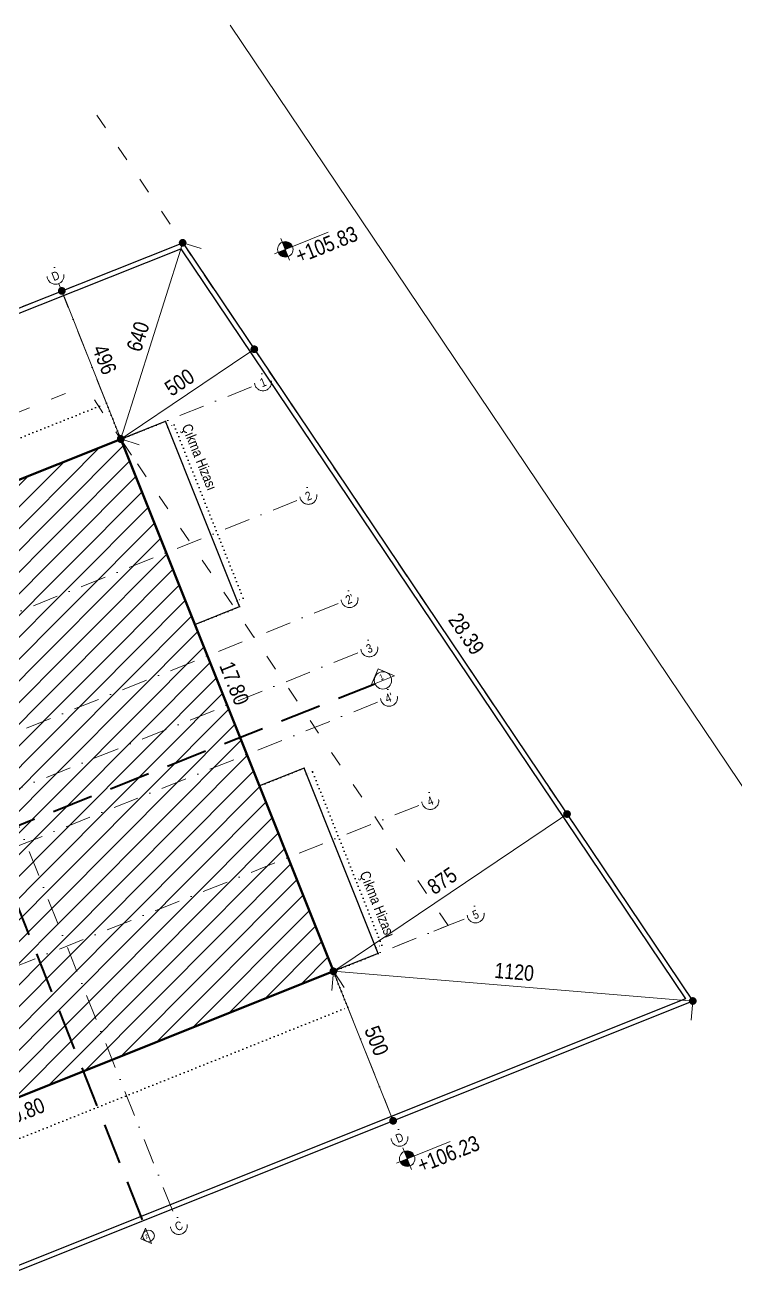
# Model space of a CAD drawing. Header units: millimetres. Extents: x 1852829 to 1882754, y -270850 to -231658.
# Drawn here: x 1865410 to 1865961, y -234300 to -233321 of the extents above; entities that cross this region are included whole.
import ezdxf
from ezdxf.enums import TextEntityAlignment as Align

# ---------------------------------------------------------------- set-up
doc = ezdxf.new("R2010")
doc.units = ezdxf.units.MM
for name, pattern in [('ACAD_ISO03W100', [30, 12, -18]), ('aks line', [0.4001, 0.2, -0.1, 0.0001, -0.1]), ('izdüşüm arka', [3.175, 0, -3.175]), ('izdüşüm ön', [9.525, 6.35, -3.175])]:
    doc.linetypes.add(name, pattern=pattern)
for name, color, linetype, lineweight in [('a_aks_line', 251, 'aks line', 13), ('a_ba', 6, 'Continuous', 50), ('a_duvar', 251, 'Continuous', 35), ('a_görünüş', 32, 'Continuous', 25), ('a_görünüş_ince', 8, 'Continuous', 20), ('a_izdüşüm_arka', 251, 'izdüşüm arka', 30), ('a_kesit_line', 7, 'izdüşüm ön', 40), ('a_not_kot', 251, 'Continuous', 13), ('a_not_malzeme_text', 252, 'Continuous', 5), ('a_not_misc', 144, 'Continuous', 5), ('a_not_text', 7, 'Continuous', 13), ('a_sınır_parsel', 1, 'Continuous', 20), ('a_sınır_yapı yaklaşma', 252, 'ACAD_ISO03W100', 13), ('a_ölçü_dış', 2, 'Continuous', 13)]:
    doc.layers.add(name, color=color, linetype=linetype, lineweight=lineweight)
doc.styles.add('arial_1_18', font='ARIALN.TTF', dxfattribs={"height": 0.2})
doc.styles.get("Standard").update_dxf_attribs({"font": 'ARIALN.TTF'})
doc.dimstyles.new('200 vaz', dxfattribs={"dimtxt": 12, "dimasz": 6, "dimexe": 15, "dimexo": 0, "dimgap": 5, "dimtad": 1, "dimdec": 0, "dimlfac": 4, "dimzin": 12, "dimdsep": 46, "dimtxsty": 'Standard', "dimblk": 'DOT', "dimcen": 1, "dimadec": 1, "dimazin": 0, "dimtfac": 1, "dimtdec": 0, "dimtix": 1, "dimtofl": 0, "dimtmove": 2, "dimatfit": 0, "dimldrblk": 'DOT', "dimfxl": 15, "dimfxlon": 1, "dimtolj": 1, "dimtzin": 0, "dimarcsym": 0})

# ---------------------------------------------------------------- blocks, each defined once
blk = doc.blocks.new('_DOT')
at = {"color": 0, "linetype": 'ByBlock'}
blk.add_line((-0.5, 0), (-1, 0), dxfattribs=at)
at = {"color": 0, "linetype": 'ByBlock', "const_width": 0.5}
blk.add_lwpolyline([(-0.25, 0, 1), (0.25, 0, 1)], format="xyb", close=True, dxfattribs=at)
blk = doc.blocks.new('*D53')
at = {"layer": 'a_ölçü_dış', "color": 0, "lineweight": -2, "transparency": 16777216}
for p, q in [((1669.91, 1555.6), (1714.42, 1696.43)), ((1716.23, 1702.15), (1730.53, 1697.63)), ((1668.1, 1549.88), (1682.4, 1545.36))]:
    blk.add_line(p, q, dxfattribs=at)
at = {"layer": 'Defpoints', "color": 0, "transparency": 16777216}
for p in [(1716.23, 1702.15), (1716.23, 1702.15), (1668.1, 1549.88)]:
    blk.add_point(p, dxfattribs=at)
at = {"layer": 'a_ölçü_dış', "color": 0, "lineweight": -2, "transparency": 16777216, "xscale": 6, "yscale": 6, "zscale": 6}
for p, rotation in [((1716.23, 1702.15), 72.45832050153344), ((1668.1, 1549.88), 252.4583205015334)]:
    blk.add_blockref('_DOT', p, dxfattribs=dict(at, rotation=rotation))
at = {"layer": 'a_ölçü_dış', "color": 0, "transparency": 16777216, "insert": (1681.55, 1629.37), "char_height": 12, "attachment_point": 5, "rotation": 72.45832}
blk.add_mtext('\\A1;640', dxfattribs=at)
blk = doc.blocks.new('*D54')
at = {"layer": 'a_ölçü_dış', "color": 0, "lineweight": -2, "transparency": 16777216}
for p, q in [((1771.88, 1619.47), (1780.25, 1607.03)), ((1673.15, 1553.03), (1766.9, 1616.12)), ((1668.18, 1549.68), (1676.55, 1537.23))]:
    blk.add_line(p, q, dxfattribs=at)
at = {"layer": 'Defpoints', "color": 0, "transparency": 16777216}
for p in [(1771.88, 1619.47), (1771.88, 1619.47), (1668.18, 1549.68)]:
    blk.add_point(p, dxfattribs=at)
at = {"layer": 'a_ölçü_dış', "color": 0, "lineweight": -2, "transparency": 16777216, "xscale": 6, "yscale": 6, "zscale": 6}
for p, rotation in [((1771.88, 1619.47), 33.94197699863963), ((1668.18, 1549.68), 213.9419769986396)]:
    blk.add_blockref('_DOT', p, dxfattribs=dict(at, rotation=rotation))
at = {"layer": 'a_ölçü_dış', "color": 0, "transparency": 16777216, "insert": (1713.81, 1593.8), "char_height": 12, "attachment_point": 5, "rotation": 33.94198}
blk.add_mtext('\\A1;500', dxfattribs=at)
blk = doc.blocks.new('*D55')
at = {"layer": 'a_ölçü_dış', "color": 0, "lineweight": -2, "transparency": 16777216}
for p, q in [((1622.37, 1664.8), (1636.31, 1670.35)), ((1665.88, 1555.46), (1624.59, 1659.23)), ((1668.1, 1549.88), (1682.04, 1555.43))]:
    blk.add_line(p, q, dxfattribs=at)
at = {"layer": 'Defpoints', "color": 0, "transparency": 16777216}
for p in [(1622.37, 1664.8), (1622.37, 1664.8), (1668.1, 1549.88)]:
    blk.add_point(p, dxfattribs=at)
at = {"layer": 'a_ölçü_dış', "color": 0, "lineweight": -2, "transparency": 16777216, "xscale": 6, "yscale": 6, "zscale": 6}
for p, rotation in [((1622.37, 1664.8), 111.6986979113479), ((1668.1, 1549.88), 291.6986979113479)]:
    blk.add_blockref('_DOT', p, dxfattribs=dict(at, rotation=rotation))
at = {"layer": 'a_ölçü_dış', "color": 0, "transparency": 16777216, "insert": (1655.57, 1611.46), "char_height": 12, "attachment_point": 5, "rotation": 291.6987}
blk.add_mtext('\\A1;496', dxfattribs=at)
blk = doc.blocks.new('*D57')
at = {"layer": 'a_ölçü_dış', "color": 0, "lineweight": -2, "transparency": 16777216}
for p, q in [((1838.29, 1139.8), (2009.79, 1255.23)), ((2014.77, 1258.58), (2023.14, 1246.13)), ((1833.31, 1136.45), (1841.69, 1124.01))]:
    blk.add_line(p, q, dxfattribs=at)
at = {"layer": 'Defpoints', "color": 0, "transparency": 16777216}
for p in [(2014.77, 1258.58), (2014.77, 1258.58), (1833.31, 1136.45)]:
    blk.add_point(p, dxfattribs=at)
at = {"layer": 'a_ölçü_dış', "color": 0, "lineweight": -2, "transparency": 16777216, "xscale": 6, "yscale": 6, "zscale": 6}
for p, rotation in [((2014.77, 1258.58), 33.94197699864394), ((1833.31, 1136.45), 213.941976998644)]:
    blk.add_blockref('_DOT', p, dxfattribs=dict(at, rotation=rotation))
at = {"layer": 'a_ölçü_dış', "color": 0, "transparency": 16777216, "insert": (1917.83, 1206.75), "char_height": 12, "attachment_point": 5, "rotation": 33.94198}
blk.add_mtext('\\A1;875', dxfattribs=at)
blk = doc.blocks.new('*D58')
at = {"layer": 'a_ölçü_dış', "color": 0, "lineweight": -2, "transparency": 16777216}
for p, q in [((1833.31, 1136.47), (1819.38, 1130.9)), ((1835.54, 1130.89), (1877.47, 1025.95)), ((1879.7, 1020.38), (1865.77, 1014.81))]:
    blk.add_line(p, q, dxfattribs=at)
at = {"layer": 'Defpoints', "color": 0, "transparency": 16777216}
for p in [(1833.31, 1136.47), (1879.7, 1020.38), (1879.7, 1020.38)]:
    blk.add_point(p, dxfattribs=at)
at = {"layer": 'a_ölçü_dış', "color": 0, "lineweight": -2, "transparency": 16777216, "xscale": 6, "yscale": 6, "zscale": 6}
for p, rotation in [((1833.31, 1136.47), 111.7823687625539), ((1879.7, 1020.38), 291.7823687625539)]:
    blk.add_blockref('_DOT', p, dxfattribs=dict(at, rotation=rotation))
at = {"layer": 'a_ölçü_dış', "color": 0, "transparency": 16777216, "insert": (1866.84, 1082.55), "char_height": 12, "attachment_point": 5, "rotation": 291.78237}
blk.add_mtext('\\A1;500', dxfattribs=at)
blk = doc.blocks.new('*D59')
at = {"layer": 'a_ölçü_dış', "color": 0, "lineweight": -2, "transparency": 16777216}
for p, q in [((1833.29, 1136.46), (1832.06, 1121.51)), ((1839.27, 1135.96), (2106.5, 1113.89)), ((2112.48, 1113.4), (2111.25, 1098.45))]:
    blk.add_line(p, q, dxfattribs=at)
at = {"layer": 'Defpoints', "color": 0, "transparency": 16777216}
for p in [(1833.29, 1136.46), (2112.48, 1113.4), (2112.48, 1113.4)]:
    blk.add_point(p, dxfattribs=at)
at = {"layer": 'a_ölçü_dış', "color": 0, "lineweight": -2, "transparency": 16777216, "xscale": 6, "yscale": 6, "zscale": 6}
for p, rotation in [((1833.29, 1136.46), 175.2785413921815), ((2112.48, 1113.4), 355.2785413921815)]:
    blk.add_blockref('_DOT', p, dxfattribs=dict(at, rotation=rotation))
at = {"layer": 'a_ölçü_dış', "color": 0, "transparency": 16777216, "insert": (1973.8, 1136.02), "char_height": 12, "attachment_point": 5, "rotation": 355.27854}
blk.add_mtext('\\A1;1120', dxfattribs=at)
blk = doc.blocks.new('sembol_kot')
at = {"layer": 'a_not_kot'}
for points in [[(0, 10), (0, 0), (10, 0, 0.414214)], [(0, 0), (-10, 0, 0.414214), (0, -10)]]:
    blk.add_hatch(color=256, dxfattribs=at).paths.add_polyline_path(points)
for p, q in [((0, 15), (0, -15)), ((-15, 0), (60, 0))]:
    blk.add_line(p, q, dxfattribs=at)
blk.add_circle((0, 0), 10, dxfattribs=at)
blk = doc.blocks.new('vaziyet')
at = {"layer": 'a_görünüş_ince'}
h = blk.add_hatch(dxfattribs=at)
h.set_pattern_fill('ANSI31', color=256, scale=3.75, angle=0.10864)
h.set_pattern_definition([(45.108636, (-470433.299, 65964.78), (-8.43493783, 8.40301213), [])])
edge = h.paths.add_edge_path()
edge.add_line((1833.31, 1136.46), (1668.14, 1549.8))
edge.add_line((1668.14, 1549.8), (1446.43, 1461.2))
edge.add_line((1446.43, 1461.2), (1446.48, 1461.08))
edge.add_line((1446.48, 1461.08), (1411.66, 1447.17))
edge.add_line((1411.66, 1447.17), (1411.57, 1447.37))
edge.add_line((1411.57, 1447.37), (1185.23, 1356.92))
edge.add_line((1185.23, 1356.92), (1350.44, 943.5))
edge.add_line((1350.45, 943.49), (1833.3, 1136.45))
at = {"layer": 'a_aks_line', "ltscale": 100}
for p, q in [((1619.92, 1670.39), (1882.49, 1013.42)), ((1448.14, 1601.73), (1710.7, 944.76)), ((1080.94, 1314.99), (1772.53, 1591.38)), ((1116.2, 1226.77), (1807.78, 1503.17)), ((1148.21, 1146.68), (1839.79, 1423.08)), ((1163.52, 1108.38), (1855.1, 1384.77)), ((1178.83, 1070.07), (1870.41, 1346.47)), ((1210.83, 989.98), (1902.42, 1266.38)), ((1246.09, 901.77), (1937.67, 1178.16))]:
    blk.add_line(p, q, dxfattribs=at)
for centre in [(1617.49, 1676.48), (1778.62, 1593.82), (1813.88, 1505.6), (1845.89, 1425.51), (1861.2, 1387.21), (1876.5, 1348.9), (1908.55, 1268.71), (1943.77, 1180.6), (1884.66, 1007.22), (1713.22, 938.72)]:
    blk.add_circle(centre, 6.56, dxfattribs=at)
at = {"layer": 'a_ba'}
for p, q in [((1668.18, 1549.68), (1446.48, 1461.08)), ((1833.31, 1136.45), (1668.18, 1549.68)), ((1350.45, 943.49), (1833.3, 1136.45))]:
    blk.add_line(p, q, dxfattribs=at)
at = {"layer": 'a_görünüş'}
for p, q in [((1668.18, 1549.68), (1702.9, 1563.55)), ((1760.42, 1419.62), (1702.9, 1563.55)), ((1725.7, 1405.75), (1760.42, 1419.62)), ((1810.51, 1294.26), (1775.8, 1280.39)), ((1868.03, 1150.33), (1810.51, 1294.26)), ((1868.03, 1150.33), (1833.3, 1136.45))]:
    blk.add_line(p, q, dxfattribs=at)
for points in [[(550, 489.01), (-92.77, 232.15), (-136.52, 964.9), (1716.23, 1702.15), (2112.48, 1113.4), (1362.11, 813.54)], [(548.61, 492.49), (-89.34, 237.56), (-132.62, 962.42), (1714.81, 1697.55), (2106.78, 1115.16), (1360.72, 817.02)]]:
    blk.add_lwpolyline(points, dxfattribs=at)
at = {"layer": 'a_görünüş_ince'}
blk.add_line((1753.2, 1871.09), (2791.1, 328.98), dxfattribs=at)
at = {"layer": 'a_izdüşüm_arka'}
for points in [[(1242.78, 1212.83), (1208.07, 1198.97), (1206.68, 1202.45), (1206.21, 1203.61), (1201.47, 1201.71), (1147.68, 1336.37), (1152.42, 1338.26), (1150.57, 1342.91), (1185.28, 1356.77), (1174.15, 1384.63), (1657.05, 1577.54), (1668.18, 1549.68), (1702.9, 1563.55), (1704.75, 1558.9), (1709.5, 1560.8), (1763.29, 1426.15), (1758.54, 1424.25), (1760.4, 1419.61), (1725.68, 1405.74)], [(1292.9, 1087.43), (1258.19, 1073.56), (1260.04, 1068.91), (1255.3, 1067.02), (1309.1, 932.37), (1313.85, 934.27), (1315.71, 929.62), (1350.42, 943.5), (1361.55, 915.64), (1844.43, 1108.6), (1833.29, 1136.46), (1868.01, 1150.33), (1866.15, 1154.97), (1870.9, 1156.87), (1817.09, 1291.52), (1812.35, 1289.62), (1810.49, 1294.26), (1775.78, 1280.39)]]:
    blk.add_lwpolyline(points, dxfattribs=at)
at = {"layer": 'a_kesit_line', "ltscale": 5}
for p, q in [((1426.76, 1592.66), (1688.08, 935.19)), ((1173.36, 1084.72), (1865.47, 1359.81))]:
    blk.add_line(p, q, dxfattribs=at)
at = {"layer": 'a_not_misc'}
for p, q in [((1862.73, 1358.72), (1868.16, 1371.32)), ((1862.73, 1358.72), (1880.75, 1365.89)), ((1880.75, 1365.89), (1868.16, 1371.32)), ((1687.35, 937.01), (1683.73, 928.62)), ((1692.12, 925), (1687.35, 937.01)), ((1692.12, 925), (1683.73, 928.62))]:
    blk.add_line(p, q, dxfattribs=at)
for centre, radius in [((1871.74, 1362.31), 6.75), ((1689.74, 931.01), 4.5)]:
    blk.add_circle(centre, radius, dxfattribs=at)
at = {"layer": 'a_sınır_parsel', "linetype": 'ACAD_ISO03W100'}
blk.add_line((1649.5, 1801.29), (1716.23, 1702.15), dxfattribs=at)
at = {"layer": 'a_sınır_parsel', "linetype": 'ACAD_ISO03W100', "flags": 128}
for points in [[(-136.52, 964.9), (1716.23, 1702.15)], [(1716.23, 1702.15), (2112.48, 1113.4)], [(2112.48, 1113.4), (-92.77, 232.15)]]:
    blk.add_lwpolyline(points, dxfattribs=at)
at = {"layer": 'a_sınır_yapı yaklaşma'}
for p, q in [((-58.42, 915.26), (1640.24, 1591.19)), ((1922.34, 1172.03), (1640.24, 1591.19)), ((1922.34, 1172.03), (-27.24, 392.95))]:
    blk.add_line(p, q, dxfattribs=at)
at = {"layer": 'a_duvar', "xscale": 0.6, "yscale": 0.6, "zscale": 0.6, "rotation": 21.78429833593317}
for p in [(1795.94, 1697.03), (1890.64, 990.94)]:
    blk.add_blockref('sembol_kot', p, dxfattribs=at)
at = {"layer": 'a_aks_line', "ltscale": 100, "style": 'arial_1_18'}
for s, p in [('D', (1618.74, 1673.35)), ('1', (1779.87, 1590.68)), ('2', (1815.13, 1502.47)), ("2'", (1847.14, 1422.38)), ('3', (1862.45, 1384.07)), ("4'", (1877.76, 1345.77)), ('4', (1909.8, 1265.58)), ('5', (1945.02, 1177.46)), ('D', (1885.91, 1004.09)), ('C', (1714.47, 935.59))]:
    blk.add_text(s, height=6.75, rotation=21.7843, dxfattribs=at).set_placement(p, align=Align.CENTER)
at = {"layer": 'a_kesit_line', "ltscale": 5, "text_generation_flag": 6}
for s, height, p in [('1', 4.5, (1871.49, 1362.88)), ('2', 3, (1688.68, 929.2))]:
    blk.add_text(s, height=height, rotation=201.67586, dxfattribs=at).set_placement(p, align=Align.CENTER)
at = {"layer": 'a_not_kot'}
for s, p in [('+105.83', (1806.85, 1685.88)), ('+106.23', (1901.56, 979.8))]:
    blk.add_text(s, height=12, rotation=21.7843, dxfattribs=at).set_placement(p)
at = {"layer": 'a_not_text'}
for p in [(1715.34, 1559.53), (1853.56, 1212.29)]:
    blk.add_text('Çıkma Hizası', height=8, rotation=292, dxfattribs=at).set_placement(p)
at = {"layer": 'a_ölçü_dış', "char_height": 12, "attachment_point": 5}
for s, insert, rotation in [('\\A1;28.39', (1936.6, 1398.47), 304.47402), ('\\A1;17.80', (1756.35, 1360.05), 291.78237), ('\\A1;20.80', (1592.25, 1026.96), 21.78237)]:
    blk.add_mtext(s, dxfattribs=dict(at, insert=insert, rotation=rotation))
at = {"layer": 'a_ölçü_dış'}
for p1, p2, text, picture, middle in [((1668.1, 1549.88), (1716.23, 1702.15), '640', '*D53', (1681.55, 1629.37)), ((1668.1, 1549.88), (1622.37, 1664.8), '496', '*D55', (1655.57, 1611.46)), ((1833.29, 1136.46), (2112.48, 1113.4), '1120', '*D59', (1973.8, 1136.02))]:
    dim = blk.add_aligned_dim(p1=p1, p2=p2, distance=0, text=text, dimstyle='200 vaz', dxfattribs=at)
    dim.commit()
    dim.dimension.update_dxf_attribs({"geometry": picture, "text_midpoint": middle})
for p1, p2, picture, middle in [((1668.18, 1549.68), (1771.88, 1619.47), '*D54', (1713.81, 1593.8)), ((1833.31, 1136.45), (2014.77, 1258.58), '*D57', (1917.83, 1206.75)), ((1833.31, 1136.47), (1879.7, 1020.38), '*D58', (1866.84, 1082.55))]:
    dim = blk.add_aligned_dim(p1=p1, p2=p2, distance=0, dimstyle='200 vaz', dxfattribs=at)
    dim.commit()
    dim.dimension.update_dxf_attribs({"geometry": picture, "text_midpoint": middle})

msp = doc.modelspace()

# ---------------------------------------------------------------- block references
at = {"layer": 'a_not_malzeme_text'}
msp.add_blockref('vaziyet', (1863815.59, -235191.75), dxfattribs=at)

doc.saveas('drawing.dxf')
